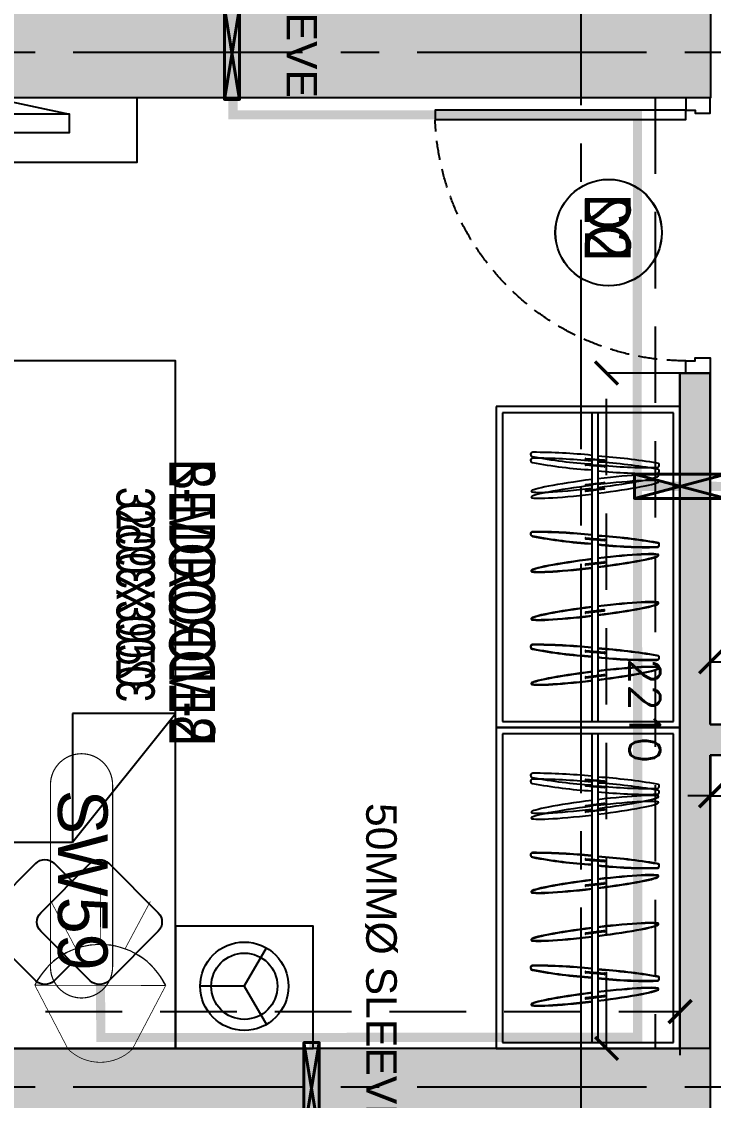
# Model space of a CAD drawing. Header units: millimetres. Extents: x -414464 to 1686, y -90036 to 108605.
# Drawn here: x -119919 to -117656, y -73105 to -69575 of the extents above; entities that cross this region are included whole.
import ezdxf
from ezdxf.enums import TextEntityAlignment as Align

# ---------------------------------------------------------------- set-up
doc = ezdxf.new("R2010")
doc.units = ezdxf.units.MM
doc.header["$LTSCALE"] = 1000
doc.header["$MEASUREMENT"] = 0
for name, pattern in [('$1$AUDIT_D_120904163729-0', [0]), ('$36$HIDDEN', [0.375, 0.25, -0.125]), ('2BHK-A - FRONT$1$AUDIT_D_120904163729-0', [0]), ('2BHK-A - FRONT$1$HIDDEN', [0.375, 0.25, -0.125]), ('AUDIT_D_120904163729-0', [0]), ('T8(T9 IS SIMILAR) - DIMENSION & TEXTING$1$( Hidden )', [0.375, 0.25, -0.125]), ('T8(T9 IS SIMILAR) - DIMENSION & TEXTING$1$1', [0]), ('T8(T9 IS SIMILAR) - DIMENSION & TEXTING$1$3BHK-D$0$HIDDEN', [0.375, 0.25, -0.125]), ('T8(T9 IS SIMILAR) - DIMENSION & TEXTING$1$AUDIT_D_120904163729-0', [0]), ('T8(T9 IS SIMILAR) - DIMENSION & TEXTING$1$HIDDEN', [0.375, 0.25, -0.125]), ('T8(T9 IS SIMILAR)$1$$0$HIDDEN', [0.375, 0.25, -0.125]), ('T8_REFUGE COLUMNS$1$CENTER2', [1.125, 0.75, -0.125, 0.125, -0.125])]:
    doc.linetypes.add(name, pattern=pattern)
doc.layers.get('0').update_dxf_attribs({"linetype": 'AUDIT_D_120904163729-0'})
for name, color, linetype in [('$0$A-HATCH -160', 251, '$1$AUDIT_D_120904163729-0'), ('$21$A-DIMENSIONS', 2, '$36$HIDDEN'), ('2BHK-A - FRONT$0$2BHK-A - FRONT$0$a-furniture', 8, 'Continuous'), ('2BHK-A - FRONT$1$A-DOOR-FULL', 2, 'Continuous'), ('2BHK-A - FRONT$1$a-furniture', 8, 'Continuous'), ('2BHK-A - FRONT$1$A-HATCH -160', 251, '2BHK-A - FRONT$1$AUDIT_D_120904163729-0'), ('2BHK-A - FRONT$1$a-window-no', 125, 'Continuous'), ('a-rcc', 3, 'Continuous'), ('T8(T9 IS SIMILAR) - DIMENSION & TEXTING$1$A-DIMENSIONS', 2, 'T8(T9 IS SIMILAR) - DIMENSION & TEXTING$1$HIDDEN'), ('T8(T9 IS SIMILAR) - DIMENSION & TEXTING$1$A-FIRE FIGHTING', 7, 'T8(T9 IS SIMILAR) - DIMENSION & TEXTING$1$AUDIT_D_120904163729-0'), ('T8(T9 IS SIMILAR) - DIMENSION & TEXTING$1$a-window-no', 125, 'Continuous'), ('T8(T9 IS SIMILAR)$1$$6$a-beam 2', 50, 'Continuous'), ('T8(T9 IS SIMILAR)$1$S-BEAM', 20, 'T8(T9 IS SIMILAR)$1$$0$HIDDEN'), ('T8_REFUGE COLUMNS$1$A-CENTERLINE', 193, 'T8_REFUGE COLUMNS$1$CENTER2'), ('T8_REFUGE COLUMNS$1$A-RCC COLS', 3, 'Continuous'), ('T8_TYPICAL COLUMNS$1$A-RCC COLS', 3, 'Continuous')]:
    doc.layers.add(name, color=color, linetype=linetype)
for name, color, linetype, lineweight in [('2BHK-A - FRONT$1$a-Text', 4, 'Continuous', 0), ('2BHK-A - FRONT$1$a-TEXT -R SIZE', 4, 'Continuous', 0), ('2BHK-A - FRONT$1$A-WALL- 160', 6, 'Continuous', 30), ('T8(T9 IS SIMILAR) - DIMENSION & TEXTING$1$a-Text', 4, 'Continuous', 0), ('T8(T9 IS SIMILAR) - DIMENSION & TEXTING$1$a-TEXT -R SIZE', 4, 'Continuous', 0), ('T8(T9 IS SIMILAR) - DIMENSION & TEXTING$1$U-IPD-WS-FIRE', 1, 'Continuous', 40), ('T8(T9 IS SIMILAR) - DIMENSION & TEXTING$1$U-IPD-WS-SP', 1, 'Continuous', 5), ('T8(T9 IS SIMILAR) - DIMENSION & TEXTING$1$U-IPD-WS-TEXT', 7, 'Continuous', 0), ('T8(T9 IS SIMILAR)$1$D&W', 8, 'Continuous', 25), ('T8_REFUGE COLUMNS$1$A-COLUMN NO size reduce', 81, 'Continuous', 25)]:
    doc.layers.add(name, color=color, linetype=linetype, lineweight=lineweight)
for name, color, linetype, lineweight, true_color in [('T8(T9 IS SIMILAR) - DIMENSION & TEXTING$1$U-IPD-SP-SLEV-50', 7, 'T8(T9 IS SIMILAR) - DIMENSION & TEXTING$1$3BHK-D$0$HIDDEN', 40, 0x2f0dd9), ('T8(T9 IS SIMILAR) - DIMENSION & TEXTING$1$U-IPD-SP-SLEV-80', 7, 'T8(T9 IS SIMILAR) - DIMENSION & TEXTING$1$1', 40, 0x10d54b), ('T8_REFUGE COLUMNS$1$COL-HATCH', 7, 'Continuous', 25, 0xa3a3a3)]:
    doc.layers.add(name, color=color, linetype=linetype, lineweight=lineweight, true_color=true_color)
doc.styles.add('2BHK-A - FRONT$1$ARIAL ARROW', font='swisscl.ttf')
doc.styles.add('2BHK-A - FRONT$1$LODHA STANDERD', font='sanss___.ttf')
doc.styles.add('T8(T9 IS SIMILAR) - DIMENSION & TEXTING$1$arial', font='sanss___.ttf')
doc.styles.add('T8(T9 IS SIMILAR) - DIMENSION & TEXTING$1$ARIAL ARROW', font='swisscl.ttf')
doc.styles.add('T8(T9 IS SIMILAR) - DIMENSION & TEXTING$1$LODHA STANDERD', font='sanss___.ttf')
doc.styles.add('T8(T9 IS SIMILAR) - DIMENSION & TEXTING$1$Romans 1', font='romans.shx', dxfattribs={"height": 100})
doc.styles.add('T8_REFUGE COLUMNS$1$STANDARD', font='GOTHIC.TTF')
doc.dimstyles.new('T8(T9 IS SIMILAR) - DIMENSION & TEXTING$1$ALPINE S', dxfattribs={"dimscale": 0, "dimtxt": 100, "dimasz": 75, "dimexe": 0, "dimexo": 0, "dimgap": 75, "dimtad": 1, "dimdec": 0, "dimzin": 0, "dimdsep": 46, "dimtxsty": 'T8(T9 IS SIMILAR) - DIMENSION & TEXTING$1$Romans 1', "dimblk": 'T8(T9 IS SIMILAR) - DIMENSION & TEXTING$1$_ArchTick', "dimcen": 0.09, "dimclrd": 256, "dimclre": 256, "dimclrt": 7, "dimadec": 0, "dimazin": 0, "dimtfac": 1, "dimtdec": 0, "dimtofl": 0, "dimtmove": 1, "dimatfit": 0, "dimldrblk": 'T8(T9 IS SIMILAR) - DIMENSION & TEXTING$1$_Open90', "dimfxl": 1, "dimtolj": 1, "dimtzin": 0, "dimarcsym": 0})

# ---------------------------------------------------------------- blocks, each defined once
blk = doc.blocks.new('T8_REFUGE COLUMNS')
at = {"layer": 'T8_REFUGE COLUMNS$1$COL-HATCH', "linetype": 'ByBlock'}
h = blk.add_hatch(color=256, dxfattribs=at)
h.dxf.hatch_style = 1
h.paths.add_polyline_path([(1210052.1, -5727009.9), (1209752.1, -5727009.9), (1209752.1, -5724474.9), (1210052.1, -5724474.9)])
h = blk.add_hatch(color=256, dxfattribs=at)
h.dxf.hatch_style = 1
h.paths.add_polyline_path([(1213162.1, -5726829.9), (1213412.1, -5726829.9), (1213412.1, -5724474.9), (1213162.1, -5724474.9)])
at = {"layer": 'T8_REFUGE COLUMNS$1$A-CENTERLINE'}
for p, q in [((1209902.1, -5728808.5), (1209902.1, -5698573.6)), ((1213287.1, -5728808.5), (1213287.1, -5698573.6)), ((1217951.3, -5724897.4), (1182156.9, -5724897.4))]:
    blk.add_line(p, q, dxfattribs=at)
at = {"layer": 'T8_REFUGE COLUMNS$1$A-COLUMN NO size reduce', "linetype": 'ByBlock', "const_width": 3.9}
blk.add_lwpolyline([(1212299.3, -5726633.2, -1), (1212299.3, -5726430), (1212895.2, -5726430, -1), (1212895.2, -5726633.2)], format="xyb", close=True, dxfattribs=at)
at = {"layer": 'T8_REFUGE COLUMNS$1$A-RCC COLS', "linetype": 'ByBlock'}
for points in [[(1210052.1, -5727009.9), (1209752.1, -5727009.9), (1209752.1, -5724474.9), (1210052.1, -5724474.9)], [(1213162.1, -5726829.9), (1213412.1, -5726829.9), (1213412.1, -5724474.9), (1213162.1, -5724474.9)]]:
    blk.add_lwpolyline(points, close=True, dxfattribs=at)
at = {"layer": 'T8_REFUGE COLUMNS$1$A-COLUMN NO size reduce', "linetype": 'ByBlock', "insert": (1212315.6, -5726446.3), "char_height": 162.5, "attachment_point": 1, "style": 'T8_REFUGE COLUMNS$1$STANDARD'}
blk.add_mtext_dynamic_manual_height_columns('SW59', width=444.685, gutter_width=500, heights=[0], dxfattribs=at)
blk = doc.blocks.new('T8_TYPICAL COLUMNS')
at = {"layer": 'T8_TYPICAL COLUMNS$1$A-RCC COLS', "linetype": 'ByBlock'}
blk.add_blockref('T8_REFUGE COLUMNS', (0, 0), dxfattribs=at)
blk = doc.blocks.new('*U2794')
for points in [[(0, 0), (0, 820), (30, 820), (30, 0)], [(-40, 0), (0, 0), (0, -30), (10, -30), (10, -80), (-40, -80)], [(860, 0), (820, 0), (820, -30), (810, -30), (810, -80), (860, -80)]]:
    blk.add_lwpolyline(points, close=True)
at = {"color": 0, "linetype": 'ByBlock', "ltscale": 0.25}
blk.add_arc((-1.2, -0.5), 821.2, 0.0347, 87.627, dxfattribs=at)
blk = doc.blocks.new('2BHK-A - FRONT$1$WINDOW TAG')
at = {"layer": '2BHK-A - FRONT$1$a-window-no'}
blk.add_circle((0, 0), 174.1, dxfattribs=at)
at = {"layer": '2BHK-A - FRONT$1$a-window-no', "style": '2BHK-A - FRONT$1$LODHA STANDERD'}
blk.add_attdef('WINDOW', text='', height=150, dxfattribs=at).set_placement((11.3, 2.8), align=Align.MIDDLE_CENTER)
blk = doc.blocks.new('2BHK-A - FRONT$1$A$C6E931037')
at = {"layer": '2BHK-A - FRONT$1$a-furniture'}
for p, q in [((1050, 600), (0, 600)), ((0, 600), (0, 0)), ((1030, 580), (20, 580)), ((20, 580), (20, 20)), ((1030, 20), (1030, 580)), ((1050, 0), (1050, 600)), ((1029, 287.5), (19, 287.5)), ((169.2, 247.5), (161.9, 307.1)), ((170.8, 247.5), (163.5, 307.1)), ((164.9, 307.5), (172.2, 247.9)), ((166.5, 307.5), (173.8, 247.9)), ((242.4, 247.6), (247.7, 307.4)), ((244, 247.6), (249.2, 307.4)), ((250.7, 307.1), (245.4, 247.4)), ((252.2, 307.1), (247, 247.4)), ((381.4, 247.5), (374, 307.1)), ((374, 307.1), (374, 307.1)), ((382.9, 247.5), (375.6, 307.1)), ((375.6, 307.1), (375.6, 307.1)), ((377, 307.5), (377, 307.5)), ((377, 307.5), (384.3, 247.9)), ((378.6, 307.5), (378.6, 307.5)), ((378.6, 307.5), (385.9, 247.9)), ((538.2, 247.5), (530.9, 307.1)), ((539.8, 247.5), (532.4, 307.1)), ((533.9, 307.5), (541.2, 247.9)), ((535.4, 307.5), (542.7, 247.9)), ((611.4, 247.6), (616.6, 307.4)), ((612.9, 247.6), (618.2, 307.4)), ((619.6, 307.1), (614.4, 247.4)), ((621.2, 307.1), (615.9, 247.4)), ((780.2, 247.5), (772.9, 307.1)), ((775.8, 307.5), (783.1, 247.9)), ((799.4, 247.5), (792.1, 307.1)), ((795.1, 307.5), (802.4, 247.9)), ((853.4, 247.6), (858.6, 307.4)), ((861.6, 307.1), (856.3, 247.4)), ((872.6, 247.6), (877.8, 307.4)), ((880.8, 307.1), (875.6, 247.4)), ((1030, 267.5), (20, 267.5)), ((381.4, 247.5), (381.4, 247.5)), ((382.9, 247.5), (382.9, 247.5)), ((384.3, 247.9), (384.3, 247.9)), ((385.9, 247.9), (385.9, 247.9)), ((0, 0), (1050, 0)), ((20, 20), (1030, 20))]:
    blk.add_line(p, q, dxfattribs=at)
for centre, radius, start, end in [((1679.1, 203.5), 1449.3, 168.9432, 176.6792), ((1680.7, 203.5), 1449.3, 168.9432, 176.6792), ((263.6, 481.1), 6.91, 353.3258, 176.6742), ((265.2, 481.1), 6.91, 353.3258, 176.6742), ((-1659.6, 483.1), 1930.1, 354.1834, 359.9166), ((-1658.1, 483.1), 1930.1, 354.1834, 359.9166), ((2048.1, 203.5), 1449.3, 168.9432, 176.6792), ((2049.6, 203.5), 1449.3, 168.9432, 176.6792), ((632.6, 481.1), 6.91, 353.3258, 176.6742), ((634.1, 481.1), 6.91, 353.3258, 176.6742), ((-1290.6, 483.1), 1930.1, 354.1834, 359.9166), ((-1289.1, 483.1), 1930.1, 354.1834, 359.9166), ((2290, 203.5), 1449.3, 168.9432, 176.6792), ((2309.3, 203.5), 1449.3, 168.9432, 176.6792), ((874.5, 481.1), 6.91, 353.3258, 176.6742), ((-1048.7, 483.1), 1930.1, 354.1834, 359.9166), ((893.8, 481.1), 6.91, 353.3258, 176.6742), ((-1029.4, 483.1), 1930.1, 354.1834, 359.9166), ((163.4, 307.3), 1.5, 7, 187), ((165, 307.3), 1.5, 7, 187), ((249.2, 307.3), 1.5, 355, 175), ((250.7, 307.3), 1.5, 355, 175), ((375.5, 307.3), 1.5, 7, 187), ((377.1, 307.3), 1.5, 7, 187), ((532.4, 307.3), 1.5, 7, 187), ((533.9, 307.3), 1.5, 7, 187), ((618.1, 307.3), 1.5, 355, 175), ((619.7, 307.3), 1.5, 355, 175), ((774.3, 307.3), 1.5, 7, 187), ((793.6, 307.3), 1.5, 7, 187), ((860.1, 307.3), 1.5, 355, 175), ((879.3, 307.3), 1.5, 355, 175), ((170.7, 247.7), 1.5, 187, 7), ((172.3, 247.7), 1.5, 187, 7), ((1671.5, 107.8), 1450.8, 173.6789, 181.3108), ((1673.1, 107.8), 1450.8, 173.6789, 181.3108), ((-1666, 397), 1928.2, 350.3383, 356.1495), ((-1664.5, 397), 1928.2, 350.3383, 356.1495), ((243.9, 247.5), 1.5, 175, 355), ((245.5, 247.5), 1.5, 175, 355), ((382.8, 247.7), 1.5, 187, 7), ((384.4, 247.7), 1.5, 187, 7), ((539.7, 247.7), 1.5, 187, 7), ((541.2, 247.7), 1.5, 187, 7), ((2040.5, 107.8), 1450.8, 173.6789, 181.3108), ((2042, 107.8), 1450.8, 173.6789, 181.3108), ((-1297, 397), 1928.2, 350.3383, 356.1495), ((-1295.5, 397), 1928.2, 350.3383, 356.1495), ((612.9, 247.5), 1.5, 175, 355), ((614.4, 247.5), 1.5, 175, 355), ((781.7, 247.7), 1.5, 187, 7), ((800.9, 247.7), 1.5, 187, 7), ((2282.4, 107.8), 1450.8, 173.6789, 181.3108), ((-1055.1, 397), 1928.2, 350.3383, 356.1495), ((2301.7, 107.8), 1450.8, 173.6789, 181.3108), ((854.8, 247.5), 1.5, 175, 355), ((-1035.8, 397), 1928.2, 350.3383, 356.1495), ((874.1, 247.5), 1.5, 175, 355), ((228, 73.8), 6.91, 173.3258, 356.6742), ((229.5, 73.8), 6.91, 173.3258, 356.6742), ((596.9, 73.8), 6.91, 173.3258, 356.6742), ((598.5, 73.8), 6.91, 173.3258, 356.6742), ((838.9, 73.8), 6.91, 173.3258, 356.6742), ((858.1, 73.8), 6.91, 173.3258, 356.6742)]:
    blk.add_arc(centre, radius, start, end, dxfattribs=at)
for centre, start_param, end_param in [((169.2, 272.7), -1.509644, 1.493508), ((170.7, 272.7), -1.509644, 1.493508), ((381.3, 272.7), -1.509644, 1.493508), ((382.8, 272.7), -1.509644, 1.493508), ((538.1, 272.7), -1.509644, 1.493508), ((539.7, 272.7), -1.509644, 1.493508), ((780.1, 272.7), -1.509644, 1.493508), ((799.3, 272.7), -1.509644, 1.493508), ((168, 282.7), 1.633749, 4.633301), ((169.5, 282.7), 1.633749, 4.633301), ((380.1, 282.7), 1.633749, 4.633301), ((381.6, 282.7), 1.633749, 4.633301), ((536.9, 282.7), 1.633749, 4.633301), ((538.5, 282.7), 1.633749, 4.633301), ((778.9, 282.7), 1.633749, 4.633301), ((798.1, 282.7), 1.633749, 4.633301)]:
    blk.add_ellipse(centre, major_axis=(-26.2, 213.6), ratio=0.065707, start_param=start_param, end_param=end_param, dxfattribs=at)
blk = doc.blocks.new('2BHK-A - FRONT$1$A$C7BF77BFD')
at = {"layer": '2BHK-A - FRONT$1$a-furniture'}
for p, q in [((-300, 1078.1), (-246.9, 1328.1)), ((-300, 1078.1), (-300, 478.1)), ((-246.9, 228.1), (-300, 478.1))]:
    blk.add_line(p, q, dxfattribs=at)
for points in [[(-300, 1550), (-300, 0), (-90, 0), (-90, 1550)], [(-246.9, 228.1), (-186.9, 228.1), (-186.9, 1328.1), (-246.9, 1328.1)]]:
    blk.add_lwpolyline(points, close=True, dxfattribs=at)
blk = doc.blocks.new('2BHK-A - FRONT$0$2BHK-A - FRONT$0$a bed')
at = {"color": 0, "linetype": 'ByBlock', "extrusion": (1.06338e-09, -0.000260045, 1)}
for q in [(78.6, 2497.2), (328.9, 2497.3), (203.8, 2280.5)]:
    blk.add_line((203.8, 2425), q, dxfattribs=at)
at = {"color": 0, "linetype": 'ByBlock'}
for p, q in [((675, 2200, 0), (675, 737.5, 0)), ((221.8, 1867.4, 0), (383.5, 2029, 0)), ((444.1, 2029, 0), (605.8, 1867.4, 0)), ((334.7, 1693.9, 0), (221.8, 1806.8, 0)), ((605.8, 1806.8, 0), (492.9, 1693.9, 0)), ((221.8, 1581, 0), (383.5, 1742.6, 0)), ((444.1, 1742.6, 0), (605.8, 1581, 0)), ((221.8, 1389.8, 0), (383.5, 1551.4, 0)), ((287.1, 1455.1, 0), (221.8, 1520.4, 0)), ((444.1, 1551.4, 0), (605.8, 1389.8, 0)), ((605.8, 1520.4, 0), (540.5, 1455.1, 0)), ((383.5, 1167.5, 0), (221.8, 1329.2, 0)), ((605.8, 1329.2, 0), (444.1, 1167.5, 0)), ((221.8, 857.3, 0), (383.5, 1019, 0)), ((444.1, 1019, 0), (605.8, 857.3, 0)), ((221.8, 679, 0), (383.5, 840.6, 0)), ((444.1, 840.6, 0), (605.8, 679, 0)), ((280.7, 737.9, 0), (221.8, 796.7, 0)), ((605.8, 796.7, 0), (546.9, 737.9, 0)), ((1095.6, 737.5, 0), (675, 737.5, 0)), ((675, 737.5, 0), (1095.6, 400, 0)), ((1095.6, 400, 0), (1095.6, 737.5, 0)), ((383.5, 456.7, 0), (221.8, 618.4, 0)), ((605.8, 618.4, 0), (444.1, 456.7, 0)), ((56.3, 400, 0), (506.3, 400, 0))]:
    blk.add_line(p, q, dxfattribs=at)
at = {"color": 0, "linetype": 'ByBlock', "extrusion": (1.06338e-09, 0.000260045, 1)}
for q in [(203.8, 319.5), (78.6, 102.8), (328.9, 102.7)]:
    blk.add_line((203.8, 175), q, dxfattribs=at)
at = {"color": 0, "linetype": 'ByBlock'}
for points in [[(0, 2200), (0, 2650), (400, 2650), (400, 2200)], [(0, 400), (0, -50), (400, -50), (400, 400)]]:
    blk.add_lwpolyline(points, close=True, dxfattribs=at)
blk.add_lwpolyline([(0, 400), (2250, 400), (2250, 2200), (0, 2200), (0, 400)], dxfattribs=at)
at = {"color": 0, "linetype": 'ByBlock', "extrusion": (1.06338e-09, -0.000260045, 1)}
for radius in [144.5, 108.4]:
    blk.add_circle((203.8, 2425, -0.6), radius, dxfattribs=at)
at = {"color": 0, "linetype": 'ByBlock', "extrusion": (1.06338e-09, 0.000260045, 1)}
for radius in [144.5, 108.4]:
    blk.add_circle((203.8, 175, 0), radius, dxfattribs=at)
at = {"color": 0, "linetype": 'ByBlock', "extrusion": (7.42612e-06, -2.34658e-07, -1)}
for centre, major_axis, start_param, end_param in [((417.2, 2002.1, 0), (-26.9, 26.9, 0), 6.283185, 7.853982), ((252.2, 1837.1, 0.7), (-30.3, 30.3, 0), 4.712389, 6.283185), ((575.4, 1837.1, 0.7), (30.3, 30.3, 0), 0, 1.570796), ((413.8, 1712.3, 0.7), (-30.3, 30.3, 0), 6.283185, 7.853982), ((252.2, 1550.7, 0.7), (30.3, 30.3, 0), 3.141593, 4.712389), ((413.8, 1521.1, 0.7), (30.3, 30.3, 0), 4.712389, 6.283185), ((575.4, 1550.7, 0.7), (30.3, 30.3, 0), 0, 1.570796), ((252.2, 1359.5, 0.7), (-30.3, 30.3, 0), 4.712389, 6.283185), ((575.4, 1359.5, 0.7), (-30.3, 30.3, 0), 1.570796, 3.141593), ((413.8, 1197.8, 0.7), (-30.3, 30.3, 0), 3.141593, 4.712389), ((413.8, 988.7, 0.7), (30.3, 30.3, 0), 4.712389, 6.283185), ((252.2, 827, 0.7), (30.3, 30.3, 0), 3.141593, 4.712389), ((413.8, 810.3, 0.7), (30.3, 30.3, 0), 4.712389, 6.283185), ((575.4, 827, 0.7), (-30.3, 30.3, 0), 1.570796, 3.141593), ((252.2, 648.7, 0.7), (-30.3, 30.3, 0), 4.712389, 6.283185), ((575.4, 648.7, 0.7), (-30.3, 30.3, 0), 1.570796, 3.141593), ((413.8, 487.1, 0.7), (30.3, 30.3, 0), 1.570796, 3.141593)]:
    blk.add_ellipse(centre, major_axis=major_axis, ratio=1, start_param=start_param, end_param=end_param, dxfattribs=at)
blk = doc.blocks.new('2BHK-A - FRONT')
at = {"layer": '2BHK-A - FRONT$1$A-HATCH -160', "linetype": 'ByBlock'}
h = blk.add_hatch(dxfattribs=at)
h.set_pattern_fill('ZIGZAG', color=256, scale=250)
h.set_pattern_definition([(0, (0, 0), (31.25, 31.25), [31.25, -31.25]), (90, (31.25, 0), (-31.25, 31.25), [31.25, -31.25])])
h.paths.add_polyline_path([(1142149.5, -5723474.6), (1143849.6, -5723474.6), (1143849.6, -5723374.6), (1142149.5, -5723374.6)])
h.paths.add_polyline_path([(1144889.5, -5724474.6), (1144889.5, -5724574.6), (1147099.5, -5724574.6), (1147099.5, -5724474.6), (1145949.5, -5724474.2), (1145949.5, -5724374.2), (1145849.5, -5724374.2), (1145849.5, -5724474.6)])
h.paths.add_polyline_path([(1145949.5, -5723374.2), (1146849.2, -5723374.2), (1146849.2, -5723474.2), (1145949.5, -5723474.2)])
h.paths.add_polyline_path([(1147599.2, -5723474.2), (1148199.2, -5723474.2), (1148199.2, -5723374.2), (1147599.2, -5723374.2)])
h.paths.add_polyline_path([(1150399.5, -5721024.5), (1150499.5, -5721024.5), (1150499.5, -5721774.2), (1150399.5, -5721774.2)])
h.paths.add_polyline_path([(1150399.5, -5720124.5), (1150499.5, -5720124.5), (1150499.5, -5719224.6), (1150399.5, -5719224.6)])
h.paths.add_polyline_path([(1145549.4, -5721674.6), (1145649.4, -5721674.6), (1145649.4, -5721174.6), (1145649.4, -5721174.6), (1145649.4, -5721073.7), (1145549.4, -5721073.9)])
h.paths.add_polyline_path([(1148199.5, -5728684.2), (1148934.5, -5728684.2), (1148934.5, -5728584.2), (1148199.5, -5728584.2)])
h.paths.add_polyline_path([(1148449.5, -5721774.6), (1148849.5, -5721774.6), (1148849.5, -5721674.6), (1148449.5, -5721674.6)])
h.paths.add_polyline_path([(1150149.5, -5721674.6), (1150399.5, -5721674.6), (1150399.5, -5721774.6), (1150149.5, -5721774.6)])
h = blk.add_hatch(dxfattribs=at)
h.set_pattern_fill('ANSI32', color=256, scale=150)
h.set_pattern_definition([(45, (0, -0.55), (-39.77475644, 39.77475644), []), (45, (26.517, -0.55), (-39.77475644, 39.77475644), [])])
h.paths.add_polyline_path([(1145269.9, -5728524.2), (1145269.9, -5728684.2), (1144639.8, -5728684.2), (1144639.8, -5726829.5), (1144799.8, -5726829.5), (1144799.8, -5728524.2)])
h.paths.add_polyline_path([(1148934.5, -5727449.8), (1148934.5, -5727609.8), (1147999.5, -5727609.8), (1147999.5, -5727009.5), (1148159.5, -5727009.5), (1148159.5, -5727449.8)])
h.paths.add_polyline_path([(1147999.5, -5728684.2), (1147999.5, -5728524.2), (1147369.9, -5728524.2), (1147369.9, -5728684.2)])
edge = h.paths.add_edge_path()
edge.add_line((1151334.5, -5727449.8), (1151779.5, -5727449.8))
edge.add_line((1151779.5, -5727449.8), (1151779.5, -5727609.8))
edge.add_line((1151704.5, -5727609.8), (1151334.5, -5727609.8))
edge.add_line((1151334.5, -5727609.8), (1151334.5, -5727449.8))
h.paths.add_polyline_path([(1146264.5, -5719573.8), (1146424.5, -5719573.8), (1146424.5, -5719224.6), (1146264.5, -5719224.6)])
h.paths.add_polyline_path([(1145549.4, -5721834.4), (1145788.9, -5721834.4), (1145790, -5721674.6), (1145549.4, -5721674.6)])
h.paths.add_polyline_path([(1145949.5, -5721924.2), (1145949.5, -5722524.6), (1145789.5, -5722524.6), (1145789.5, -5721924.2)])
h.paths.add_polyline_path([(1144599.5, -5721924.6), (1144759.5, -5721924.6), (1144762, -5722524.6), (1144602, -5722524.6)])
h.paths.add_polyline_path([(1144599.5, -5723474.6), (1144599.5, -5723174.6), (1144759.5, -5723174.6), (1144759.5, -5723314.6), (1145789.5, -5723314.6), (1145789.5, -5723174.6), (1145949.5, -5723174.6), (1145949.5, -5723474.2)])
at = {"layer": '2BHK-A - FRONT$1$A-WALL- 160', "linetype": 'ByBlock'}
for p, q in [((1145849.5, -5724374.2), (1145849.5, -5724474.6)), ((1145949.5, -5724474.6), (1145949.5, -5724374.2)), ((1144889.5, -5724474.6), (1145849.5, -5724474.6)), ((1145949.5, -5724474.6), (1147099.5, -5724474.6)), ((1147099.5, -5724474.6), (1147099.5, -5724574.6)), ((1144889.5, -5724574.6), (1147099.5, -5724574.6))]:
    blk.add_line(p, q, dxfattribs=at)
at = {"layer": '2BHK-A - FRONT$0$2BHK-A - FRONT$0$a-furniture', "extrusion": (-4.84058e-05, 0.000523293, -1), "zscale": -1, "rotation": 179.9999999999999}
blk.add_blockref('2BHK-A - FRONT$0$2BHK-A - FRONT$0$a bed', (-1144889.7, -5725822.9, -3052.9), dxfattribs=at)
at = {"layer": '2BHK-A - FRONT$1$A-DOOR-FULL', "linetype": '2BHK-A - FRONT$1$HIDDEN', "rotation": 180}
blk.add_blockref('*U2794', (1147959.5, -5724554.6), dxfattribs=at)
at = {"layer": '2BHK-A - FRONT$1$a-furniture', "extrusion": (-0.000159294, -0.000512155, -1)}
for name, p, zscale, rotation in [('2BHK-A - FRONT$1$A$C6E931037', (-1144889.5, -5724573.9, 2749.5), -1.000000000000021, 180), ('2BHK-A - FRONT$1$A$C6E931037', (-1145939.5, -5724573.9, 2749.5), -1.000000000000021, 180), ('2BHK-A - FRONT$1$A$C7BF77BFD', (-1147699.5, -5727898.4, 2750.7), -0.9999999999999999, 9.268297928415614e-09)]:
    blk.add_blockref(name, p, dxfattribs=dict(at, zscale=zscale, rotation=rotation))
at = {"layer": '2BHK-A - FRONT$1$a-window-no'}
ref = blk.add_blockref('2BHK-A - FRONT$1$WINDOW TAG', (1147559, -5724807.6), dxfattribs=dict(at, xscale=-1, rotation=180))
ref.add_attrib('WINDOW', 'D2', dxfattribs={"height": 150, "style": '2BHK-A - FRONT$1$LODHA STANDERD', "width": 0.8}).set_placement((1147571.7, -5724810.4), align=Align.MIDDLE_CENTER)
at = {"layer": '2BHK-A - FRONT$1$a-Text', "style": '2BHK-A - FRONT$1$ARIAL ARROW'}
blk.add_text('BEDROOM-2', height=150, dxfattribs=at).set_placement((1145878.5, -5726244.5))
at = {"layer": '2BHK-A - FRONT$1$a-TEXT -R SIZE', "color": 2, "style": '2BHK-A - FRONT$1$ARIAL ARROW'}
blk.add_text('3200X3950', height=125, dxfattribs=at).set_placement((1146022.6, -5726416.9))
blk = doc.blocks.new('T8(T9 IS SIMILAR) - DIMENSION & TEXTING$1$WINDOW TAG')
at = {"layer": 'T8(T9 IS SIMILAR) - DIMENSION & TEXTING$1$a-window-no'}
blk.add_circle((0, 0), 174.1, dxfattribs=at)
at = {"layer": 'T8(T9 IS SIMILAR) - DIMENSION & TEXTING$1$a-window-no', "style": 'T8(T9 IS SIMILAR) - DIMENSION & TEXTING$1$LODHA STANDERD'}
blk.add_attdef('WINDOW', text='', height=150, dxfattribs=at).set_placement((11.3, 2.8), align=Align.MIDDLE_CENTER)
blk = doc.blocks.new('T8(T9 IS SIMILAR) - DIMENSION & TEXTING$1$_ArchTick')
at = {"color": 0, "linetype": 'ByBlock', "const_width": 0.15}
blk.add_lwpolyline([(-0.5, -0.5), (0.5, 0.5)], dxfattribs=at)
blk = doc.blocks.new('*D1535')
at = {"layer": 'T8(T9 IS SIMILAR) - DIMENSION & TEXTING$1$A-DIMENSIONS', "linetype": 'T8(T9 IS SIMILAR) - DIMENSION & TEXTING$1$HIDDEN', "lineweight": -2, "transparency": 16777216}
for p, q in [((1212102.3, -5723474), (1211897, -5723474)), ((1212102.3, -5724474), (1211897, -5724474))]:
    blk.add_line(p, q, dxfattribs=at)
at = {"layer": 'T8(T9 IS SIMILAR) - DIMENSION & TEXTING$1$A-DIMENSIONS', "lineweight": -2, "transparency": 16777216}
blk.add_line((1211897, -5724474), (1211897, -5723474), dxfattribs=at)
at = {"layer": 'T8(T9 IS SIMILAR) - DIMENSION & TEXTING$1$A-DIMENSIONS', "linetype": 'ByBlock', "lineweight": -2, "transparency": 16777216, "xscale": 75, "yscale": 75, "zscale": 75}
for p, rotation in [((1211897, -5723474), 90), ((1211897, -5724474), 270)]:
    blk.add_blockref('T8(T9 IS SIMILAR) - DIMENSION & TEXTING$1$_ArchTick', p, dxfattribs=dict(at, rotation=rotation))
at = {"layer": 'T8(T9 IS SIMILAR) - DIMENSION & TEXTING$1$A-DIMENSIONS', "color": 7, "linetype": 'ByBlock', "transparency": 16777216, "insert": (1211772, -5723974), "char_height": 100, "attachment_point": 5, "rotation": 90, "style": 'T8(T9 IS SIMILAR) - DIMENSION & TEXTING$1$Romans 1'}
blk.add_mtext('\\A1;1000', dxfattribs=at)
blk = doc.blocks.new('T8(T9 IS SIMILAR) - DIMENSION & TEXTING$1$_Open90')
at = {"color": 0, "linetype": 'ByBlock', "lineweight": -2}
for p, q in [((-0.5, 0.5), (0, 0)), ((0, 0), (-1, 0)), ((0, 0), (-0.5, -0.5))]:
    blk.add_line(p, q, dxfattribs=at)
blk = doc.blocks.new('*D1536')
at = {"layer": 'T8(T9 IS SIMILAR) - DIMENSION & TEXTING$1$A-DIMENSIONS', "lineweight": -2, "transparency": 16777216}
for p, q in [((1212597.7, -5724345.3), (1212597.7, -5723952.4)), ((1212335.2, -5724374), (1212335.2, -5724299)), ((1212335.2, -5724424), (1212597.7, -5724345.3)), ((1212335.2, -5724474), (1212335.2, -5724374)), ((1212335.2, -5724474), (1212335.2, -5724549))]:
    blk.add_line(p, q, dxfattribs=at)
at = {"layer": 'T8(T9 IS SIMILAR) - DIMENSION & TEXTING$1$A-DIMENSIONS', "linetype": 'T8(T9 IS SIMILAR) - DIMENSION & TEXTING$1$HIDDEN', "lineweight": -2, "transparency": 16777216}
for p, q in [((1212202.3, -5724374), (1212335.2, -5724374)), ((1212202.3, -5724474), (1212335.2, -5724474))]:
    blk.add_line(p, q, dxfattribs=at)
at = {"layer": 'T8(T9 IS SIMILAR) - DIMENSION & TEXTING$1$A-DIMENSIONS', "linetype": 'ByBlock', "lineweight": -2, "transparency": 16777216, "xscale": 75, "yscale": 75, "zscale": 75}
for p, rotation in [((1212335.2, -5724374), 270), ((1212335.2, -5724474), 90)]:
    blk.add_blockref('T8(T9 IS SIMILAR) - DIMENSION & TEXTING$1$_ArchTick', p, dxfattribs=dict(at, rotation=rotation))
at = {"layer": 'T8(T9 IS SIMILAR) - DIMENSION & TEXTING$1$A-DIMENSIONS', "color": 7, "linetype": 'ByBlock', "transparency": 16777216, "insert": (1212472.7, -5724148.8), "char_height": 100, "attachment_point": 5, "rotation": 90, "style": 'T8(T9 IS SIMILAR) - DIMENSION & TEXTING$1$Romans 1'}
blk.add_mtext('\\A1;100', dxfattribs=at)
blk = doc.blocks.new('*D1537')
at = {"layer": 'T8(T9 IS SIMILAR) - DIMENSION & TEXTING$1$A-DIMENSIONS', "linetype": 'T8(T9 IS SIMILAR) - DIMENSION & TEXTING$1$HIDDEN', "lineweight": -2, "transparency": 16777216}
for p, q in [((1210952.2, -5724574), (1210952.2, -5724814.4)), ((1213161.8, -5724574), (1213161.8, -5724814.4))]:
    blk.add_line(p, q, dxfattribs=at)
at = {"layer": 'T8(T9 IS SIMILAR) - DIMENSION & TEXTING$1$A-DIMENSIONS', "lineweight": -2, "transparency": 16777216}
blk.add_line((1213161.8, -5724814.4), (1210952.2, -5724814.4), dxfattribs=at)
at = {"layer": 'T8(T9 IS SIMILAR) - DIMENSION & TEXTING$1$A-DIMENSIONS', "linetype": 'ByBlock', "lineweight": -2, "transparency": 16777216, "xscale": 75, "yscale": 75, "zscale": 75, "rotation": 180}
blk.add_blockref('T8(T9 IS SIMILAR) - DIMENSION & TEXTING$1$_ArchTick', (1210952.2, -5724814.4), dxfattribs=at)
at = {"layer": 'T8(T9 IS SIMILAR) - DIMENSION & TEXTING$1$A-DIMENSIONS', "linetype": 'ByBlock', "lineweight": -2, "transparency": 16777216, "xscale": 75, "yscale": 75, "zscale": 75}
blk.add_blockref('T8(T9 IS SIMILAR) - DIMENSION & TEXTING$1$_ArchTick', (1213161.8, -5724814.4), dxfattribs=at)
at = {"layer": 'T8(T9 IS SIMILAR) - DIMENSION & TEXTING$1$A-DIMENSIONS', "color": 7, "linetype": 'ByBlock', "transparency": 16777216, "insert": (1212057, -5724689.4), "char_height": 100, "attachment_point": 5, "style": 'T8(T9 IS SIMILAR) - DIMENSION & TEXTING$1$Romans 1'}
blk.add_mtext('\\A1;2210', dxfattribs=at)
blk = doc.blocks.new('*D1540')
at = {"layer": 'T8(T9 IS SIMILAR) - DIMENSION & TEXTING$1$A-DIMENSIONS', "linetype": 'T8(T9 IS SIMILAR) - DIMENSION & TEXTING$1$HIDDEN', "lineweight": -2, "transparency": 16777216}
for p, q in [((1213184.2, -5724574), (1213041.4, -5724574)), ((1213184.2, -5728524), (1213041.4, -5728524))]:
    blk.add_line(p, q, dxfattribs=at)
at = {"layer": 'T8(T9 IS SIMILAR) - DIMENSION & TEXTING$1$A-DIMENSIONS', "lineweight": -2, "transparency": 16777216}
blk.add_line((1213041.4, -5728524), (1213041.4, -5724574), dxfattribs=at)
at = {"layer": 'T8(T9 IS SIMILAR) - DIMENSION & TEXTING$1$A-DIMENSIONS', "linetype": 'ByBlock', "lineweight": -2, "transparency": 16777216, "xscale": 75, "yscale": 75, "zscale": 75}
for p, rotation in [((1213041.4, -5724574), 90), ((1213041.4, -5728524), 270)]:
    blk.add_blockref('T8(T9 IS SIMILAR) - DIMENSION & TEXTING$1$_ArchTick', p, dxfattribs=dict(at, rotation=rotation))
at = {"layer": 'T8(T9 IS SIMILAR) - DIMENSION & TEXTING$1$A-DIMENSIONS', "color": 7, "linetype": 'ByBlock', "transparency": 16777216, "insert": (1212916.4, -5726920.7), "char_height": 100, "attachment_point": 5, "rotation": 90, "style": 'T8(T9 IS SIMILAR) - DIMENSION & TEXTING$1$Romans 1'}
blk.add_mtext('\\A1;3950', dxfattribs=at)
blk = doc.blocks.new('T8(T9 IS SIMILAR) - DIMENSION & TEXTING$1$SIDE SPRINKLER')
at = {"layer": 'T8(T9 IS SIMILAR) - DIMENSION & TEXTING$1$U-IPD-WS-SP', "const_width": 3, "elevation": 0}
for points in [[(-6847.2, -87791.6), (-7102.7, -87925.5)], [(-6700.4, -87955.9), (-6510.2, -87854.9)], [(-6683.5, -88053.8), (-6456.1, -88053.8)], [(-6700.2, -88152.7), (-6509.9, -88253.3)], [(-6847.2, -88315.9), (-7102.7, -88183.1)]]:
    blk.add_lwpolyline(points, dxfattribs=at)
for points in [[(-6847.2, -87791.6, 0.000405), (-6846.7, -88316.2, 0.623274), (-6846.7, -87792.3, 0.617961)], [(-7102.7, -87925.2, 0.001274), (-7102.7, -88183.1, -0.409371), (-7102.7, -87925.2, -0.617961)]]:
    blk.add_lwpolyline(points, format="xyb", dxfattribs=at)
at = {"layer": 'T8(T9 IS SIMILAR) - DIMENSION & TEXTING$1$U-IPD-WS-SP'}
for centre, start, end in [((-6975.2, -88053.8), 296.0387, 63.9613), ((-6975.2, -88053.8), 0, 63.9613), ((-6975.2, -88054.2), 296.1316, 0.0929)]:
    blk.add_arc(centre, 291.8, start, end, dxfattribs=at)
blk = doc.blocks.new('T8(T9 IS SIMILAR) - DIMENSION & TEXTING$1$A$C7A147FD6')
at = {"layer": 'T8(T9 IS SIMILAR) - DIMENSION & TEXTING$1$U-IPD-SP-SLEV-50', "linetype": 'ByBlock', "elevation": -0.6}
for points in [[(5990.4, -10380), (5690.4, -10380), (5690.4, -10430), (5990.4, -10430), (5990.4, -10380), (5690.4, -10430), (5990.4, -10430), (5690.4, -10380)], [(2605, -10640.4), (2305, -10640.4), (2305, -10690.4), (2605, -10690.4), (2605, -10640.4), (2305, -10690.4), (2605, -10690.4), (2305, -10640.4)]]:
    blk.add_lwpolyline(points, dxfattribs=at)
at = {"layer": 'T8(T9 IS SIMILAR) - DIMENSION & TEXTING$1$U-IPD-SP-SLEV-80', "elevation": -0.6}
blk.add_lwpolyline([(3830.4, -9049.1), (3830.4, -9349.1), (3910.4, -9349.1), (3910.4, -9049.1), (3830.4, -9049.1), (3910.4, -9349.1), (3830.4, -9349.1), (3910.4, -9049.1)], dxfattribs=at)
at = {"layer": 'T8(T9 IS SIMILAR) - DIMENSION & TEXTING$1$U-IPD-WS-FIRE', "color": 223, "linetype": 'T8(T9 IS SIMILAR) - DIMENSION & TEXTING$1$( Hidden )', "ltscale": 2, "true_color": 0xbd59b9, "const_width": 30, "elevation": -0.6}
for points in [[(-2270, -3502.5), (-90.5, -3502.5), (-90.4, -5317.1), (347.4, -5317), (347.5, -6277.1), (3874.3, -6276.8), (3870.6, -9339), (5673.5, -9338.8), (5673.6, -11094.1), (5502.9, -11095.8)], [(1960.6, -10662.3), (2655.5, -10662.3), (2655.2, -9339), (3870.6, -9340.5)], [(6187.9, -10397.8), (5673.6, -10397.8)]]:
    blk.add_lwpolyline(points, dxfattribs=at)
at = {"layer": 'T8(T9 IS SIMILAR) - DIMENSION & TEXTING$1$U-IPD-WS-FIRE', "xscale": 0.8162240268536687, "yscale": 0.8162240268536687, "zscale": 0.8162240268536687, "rotation": 179.7971398992313}
blk.add_blockref('T8(T9 IS SIMILAR) - DIMENSION & TEXTING$1$SIDE SPRINKLER', (-339.9, -82947.7, -0.6), dxfattribs=at)
at = {"layer": 'T8(T9 IS SIMILAR) - DIMENSION & TEXTING$1$U-IPD-WS-TEXT', "char_height": 100, "attachment_point": 3, "rotation": 0.0001, "style": 'T8(T9 IS SIMILAR) - DIMENSION & TEXTING$1$arial'}
for insert in [(5985.5, -10126.5, -1), (2600.1, -10386.9, -1)]:
    blk.add_mtext_dynamic_manual_height_columns('50MM%%C SLEEVE', width=1876.047, gutter_width=0.75, heights=[0], dxfattribs=dict(at, insert=insert))
blk = doc.blocks.new('T8(T9 IS SIMILAR) - DIMENSION & TEXTING')
at = {"layer": 'T8(T9 IS SIMILAR) - DIMENSION & TEXTING$1$A-FIRE FIGHTING', "linetype": 'ByBlock'}
blk.add_blockref('T8(T9 IS SIMILAR) - DIMENSION & TEXTING$1$A$C7A147FD6', (1207452.3, -5715374), dxfattribs=at)
at = {"layer": 'T8(T9 IS SIMILAR) - DIMENSION & TEXTING$1$a-window-no'}
ref = blk.add_blockref('T8(T9 IS SIMILAR) - DIMENSION & TEXTING$1$WINDOW TAG', (1210492.7, -5724807.4), dxfattribs=dict(at, rotation=180))
ref.add_attrib('WINDOW', 'D2', dxfattribs={"height": 150, "style": 'T8(T9 IS SIMILAR) - DIMENSION & TEXTING$1$LODHA STANDERD', "width": 0.8}).set_placement((1210472.8, -5724810.2), align=Align.MIDDLE_CENTER)
at = {"layer": 'T8(T9 IS SIMILAR) - DIMENSION & TEXTING$1$a-Text', "style": 'T8(T9 IS SIMILAR) - DIMENSION & TEXTING$1$ARIAL ARROW'}
blk.add_text('BEDROOM-2', height=150, dxfattribs=at).set_placement((1211233.1, -5726244.7))
at = {"layer": 'T8(T9 IS SIMILAR) - DIMENSION & TEXTING$1$a-TEXT -R SIZE', "color": 2, "style": 'T8(T9 IS SIMILAR) - DIMENSION & TEXTING$1$ARIAL ARROW'}
blk.add_text('3200X3950', height=125, dxfattribs=at).set_placement((1211324.9, -5726417.1))
at = {"layer": 'T8(T9 IS SIMILAR) - DIMENSION & TEXTING$1$A-DIMENSIONS', "linetype": 'ByBlock'}
for base, p1, p2, angle, picture, middle in [((1211897, -5723474), (1212102.3, -5724474), (1212102.3, -5723474), 90, '*D1535', (1211772, -5723974)), ((1212335.2, -5724374), (1212202.3, -5724474), (1212202.3, -5724374), 90, '*D1536', (1212472.7, -5724270.3)), ((1210952.2, -5724814.4), (1213161.8, -5724574), (1210952.2, -5724574), 180, '*D1537', (1212057, -5724689.4))]:
    dim = blk.add_linear_dim(base=base, p1=p1, p2=p2, angle=angle, dimstyle='T8(T9 IS SIMILAR) - DIMENSION & TEXTING$1$ALPINE S', override={"dimscale": 1, "dimfxl": 5, "dimarcsym": 1}, dxfattribs=at)
    dim.commit()
    dim.dimension.update_dxf_attribs({"geometry": picture, "text_midpoint": middle})
dim = blk.add_linear_dim(base=(1213041.4, -5724574), p1=(1213184.2, -5728524), p2=(1213184.2, -5724574), angle=90, dimstyle='T8(T9 IS SIMILAR) - DIMENSION & TEXTING$1$ALPINE S', override={"dimscale": 1, "dimfxl": 5, "dimarcsym": 1}, dxfattribs=at)
dim.commit()
dim.dimension.update_dxf_attribs({"geometry": '*D1540', "text_midpoint": (1213041.4, -5726920.7), "dimtype": 128})
blk = doc.blocks.new('T8(T9 IS SIMILAR)')
at = {"layer": 'T8(T9 IS SIMILAR)$1$D&W', "linetype": 'ByBlock'}
blk.add_blockref('T8_TYPICAL COLUMNS', (0, 0), dxfattribs=at)
at = {"layer": 'T8(T9 IS SIMILAR)$1$D&W', "linetype": 'ByBlock', "xscale": -1}
blk.add_blockref('2BHK-A - FRONT', (2358051.8, -0.4), dxfattribs=at)
at = {"layer": 'T8(T9 IS SIMILAR)$1$$6$a-beam 2', "linetype": 'ByBlock'}
blk.add_blockref('T8(T9 IS SIMILAR) - DIMENSION & TEXTING', (0, 0), dxfattribs=at)
at = {"layer": 'T8(T9 IS SIMILAR)$1$S-BEAM'}
blk.add_line((1210050.3, -5724655, 0.5), (1213161.7, -5724655, 0.6), dxfattribs=at)
blk = doc.blocks.new('A$C48506478')
at = {"layer": '$21$A-DIMENSIONS', "linetype": 'ByBlock'}
blk.add_blockref('T8(T9 IS SIMILAR)', (-1195542.6, 5727884.6), dxfattribs=at)
at = {"layer": '$0$A-HATCH -160', "linetype": 'ByBlock'}
blk.add_blockref('T8(T9 IS SIMILAR) - DIMENSION & TEXTING', (-1195542.6, 5727884.6), dxfattribs=at)

msp = doc.modelspace()

# ---------------------------------------------------------------- block references
at = {"layer": 'a-rcc', "linetype": 'ByBlock', "rotation": 270}
msp.add_blockref('A$C48506478', (-121076, -55315.3, 0), dxfattribs=at)

doc.saveas('drawing.dxf')
